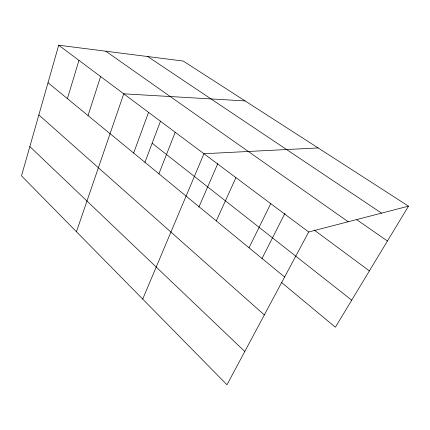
<?xml version="1.0" encoding="UTF-8"?>
<svg xmlns="http://www.w3.org/2000/svg" width="430" height="430" viewBox="0 0 430 430"><rect width="100%" height="100%" fill="white"/><g stroke="black" fill="none" stroke-linecap="round" stroke-linejoin="round"><path stroke-width="0.64" d="M58.695 45.22L21.5 175.854L226.986 384.78L308.686 231.99L408.5 206.158L183.223 61.06L58.695 45.22L308.686 231.99M67.397 98.631L78.969 60.367M88.037 115.584L100.609 76.535M76.438 231.711L123.749 93.821L245.095 100.916M133.644 153.032L148.554 112.354M144.894 162.465L160.546 121.045M158.917 173.784L175.209 132.268M142.706 299.092L203.927 153.725L318.114 147.941M198.864 207.136L217.827 163.572M216.29 220.896L235.946 177.644M249.024 247.777L270.739 203.637M261.956 258.629L284.945 213.328M408.5 206.158L335.373 327.198L281.629 282.558M147.743 56.55L381.539 213.135M356.873 219.784L387.435 241.02M105.823 51.213L348.209 221.762M314.249 230.082L369.386 270.895M152.161 143.238L351.708 300.156M48.015 82.721L284.617 277.006M38.845 114.928L264.342 314.916M29.842 146.56L244.788 351.482"/></g></svg>
